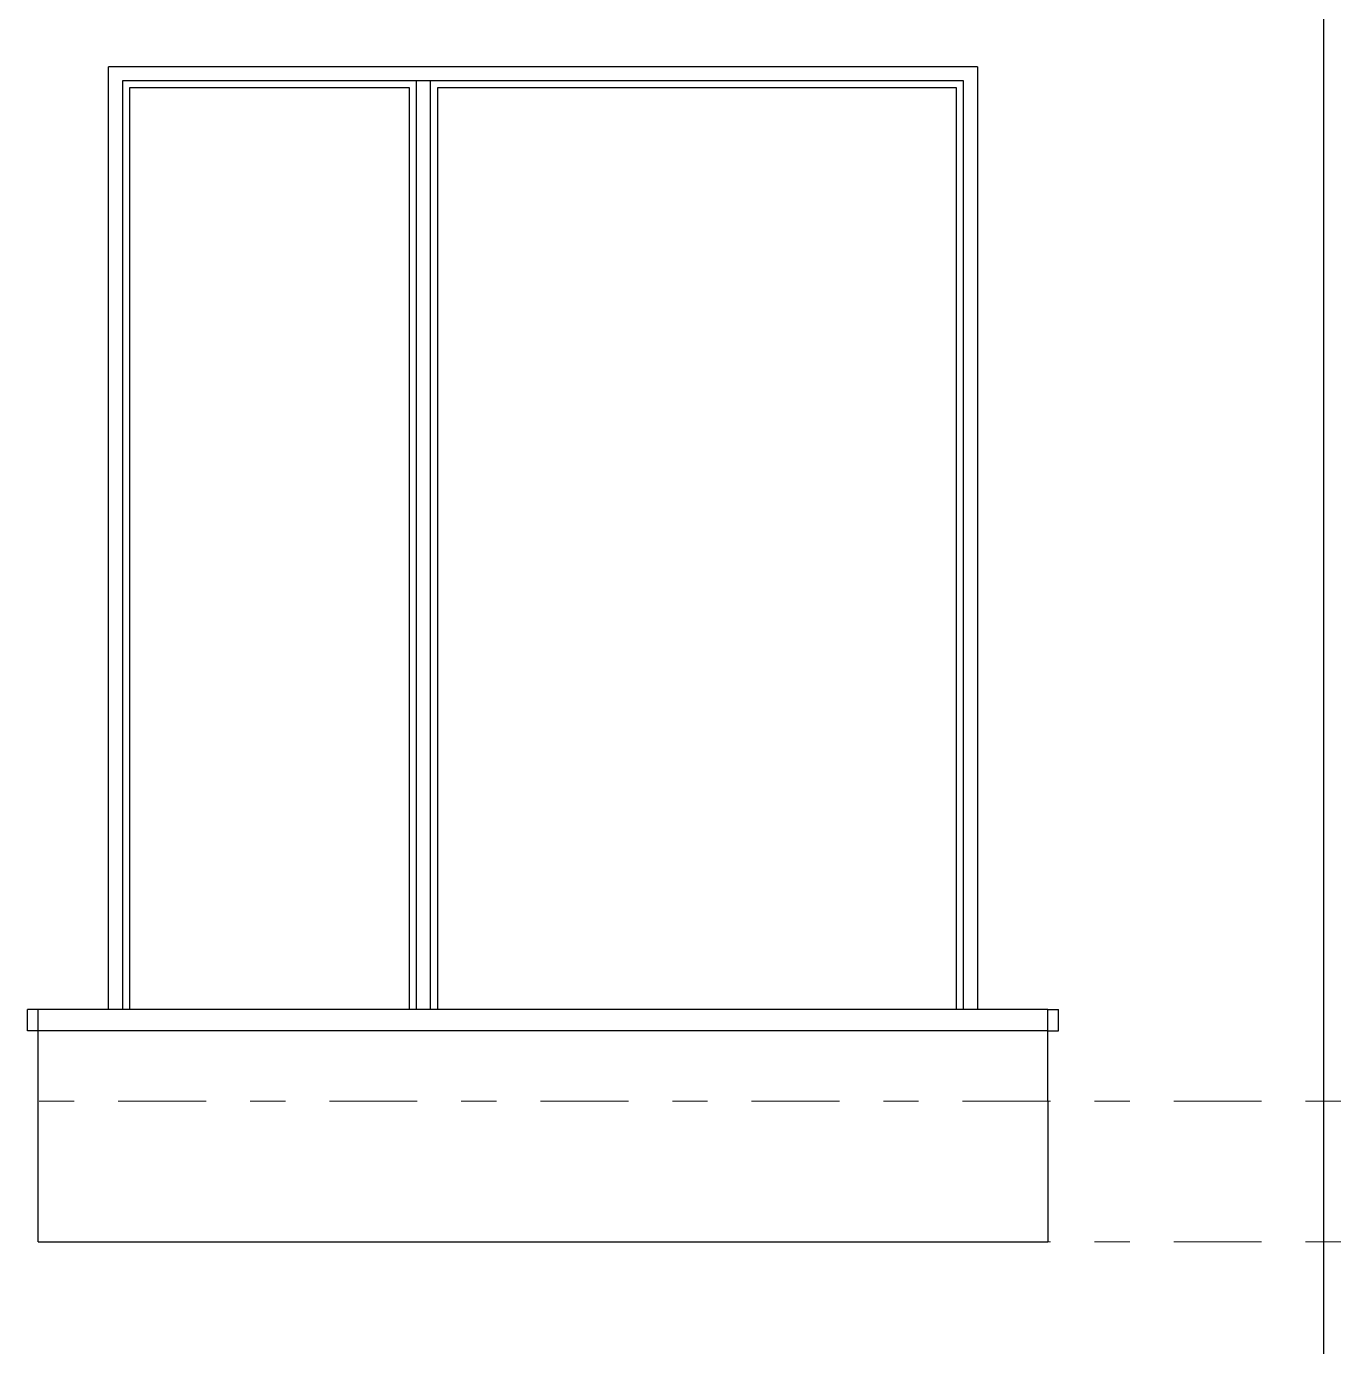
# Model space of a CAD drawing. Header units: metres. Extents: x 294 to 1101, y -498 to -355.
# Drawn here: x 489.534 to 493.283, y -486.343 to -482.59 of the extents above; entities that cross this region are included whole.
import ezdxf

# ---------------------------------------------------------------- set-up
doc = ezdxf.new("R2010")
doc.units = ezdxf.units.M
doc.linetypes.add('DASHDOT2', pattern=[0.5, 0.25, -0.125, 0, -0.125])
doc.layers.add('roof', color=16, linetype='DASHDOT2', lineweight=18)
doc.layers.add('win', color=206, linetype='Continuous')

msp = doc.modelspace()

# ---------------------------------------------------------------- linework, layer by layer
for p, q in [((493.2213, -489.1849), (493.2213, -482.3049)), ((492.2374, -482.7049), (489.767, -482.7049)), ((489.767, -485.3849), (489.767, -482.7049)), ((492.2374, -482.7049), (492.2374, -485.3849)), ((489.567, -485.3849), (489.537, -485.3849)), ((489.537, -485.4449), (489.537, -485.3849)), ((489.567, -485.4449), (489.567, -485.3849)), ((489.767, -485.3849), (489.567, -485.3849)), ((489.807, -485.3849), (489.767, -485.3849)), ((489.827, -485.3849), (489.807, -485.3849)), ((490.6222, -485.3849), (489.827, -485.3849)), ((490.6422, -485.3849), (490.6222, -485.3849)), ((490.6822, -485.3849), (490.6422, -485.3849)), ((490.7022, -485.3849), (490.6822, -485.3849)), ((492.1774, -485.3849), (490.7022, -485.3849)), ((492.1974, -485.3849), (492.1774, -485.3849)), ((492.2374, -485.3849), (492.1974, -485.3849)), ((492.4374, -485.3849), (492.2374, -485.3849)), ((492.4374, -485.4449), (492.4374, -485.3849)), ((492.4374, -485.3849), (492.4674, -485.3849)), ((492.4674, -485.4449), (492.4674, -485.3849)), ((489.567, -485.4449), (489.537, -485.4449)), ((489.567, -485.6449), (489.567, -485.4449)), ((492.4374, -485.4449), (489.567, -485.4449)), ((492.4374, -485.6449), (492.4374, -485.4449)), ((492.4374, -485.4449), (492.4674, -485.4449)), ((489.567, -486.0449), (489.567, -485.6449)), ((492.4374, -485.6449), (492.4374, -486.0449)), ((489.567, -486.0449), (489.7652, -486.0449)), ((489.7652, -486.0449), (489.767, -486.0449)), ((489.767, -486.0449), (492.2374, -486.0449)), ((492.2374, -486.0449), (492.4374, -486.0449))]:
    msp.add_line(p, q)
at = {"layer": 'roof'}
for p, q in [((487.9948, -485.6449), (504.6764, -485.6449)), ((487.9948, -486.0449), (504.6764, -486.0449))]:
    msp.add_line(p, q, dxfattribs=at)
at = {"layer": 'win'}
for p, q in [((490.6422, -482.7449), (489.807, -482.7449)), ((489.807, -482.7449), (489.807, -485.3849)), ((490.6422, -485.3849), (490.6422, -482.7449)), ((490.6822, -482.7449), (490.6422, -482.7449)), ((492.1974, -482.7449), (490.6822, -482.7449)), ((490.6822, -485.3849), (490.6822, -482.7449)), ((492.1974, -485.3849), (492.1974, -482.7449)), ((490.6222, -482.7649), (489.827, -482.7649)), ((489.827, -482.7649), (489.827, -485.3849)), ((490.6222, -485.3849), (490.6222, -482.7649)), ((490.7022, -482.7649), (490.7022, -485.3849)), ((492.1774, -482.7649), (490.7022, -482.7649)), ((492.1774, -485.3849), (492.1774, -482.7649))]:
    msp.add_line(p, q, dxfattribs=at)

doc.saveas('drawing.dxf')
